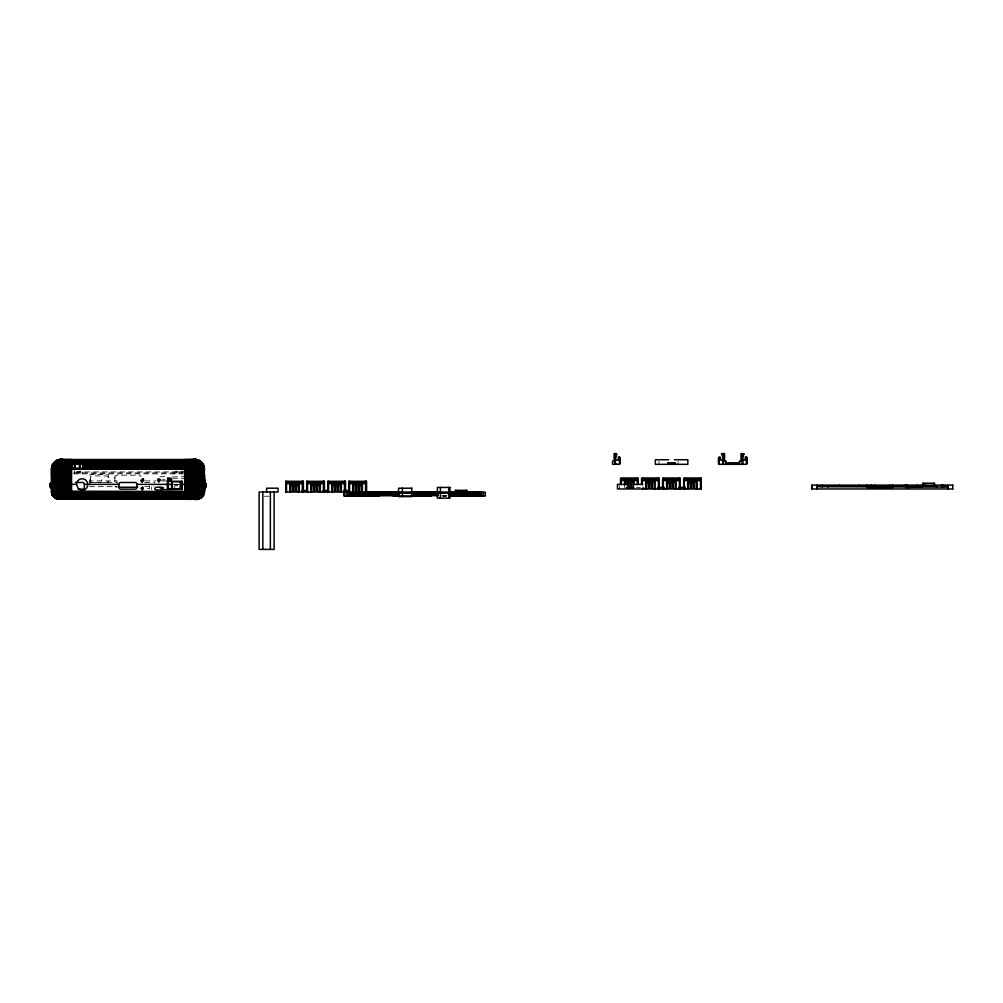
<?xml version="1.0" encoding="UTF-8"?>
<svg xmlns="http://www.w3.org/2000/svg" width="1003" height="1003" viewBox="0 0 1003 1003"><rect width="100%" height="100%" fill="white"/><g stroke="black" fill="none" stroke-linecap="round" stroke-linejoin="round"><path stroke-width="0.75" stroke-dasharray="5 3.75" d="M89.944 484.374L89.944 474.632L108.637 474.632L108.637 482.982M114.881 478.067L114.881 477.115A1.918 1.918 0 0 1 116.787 475.196L139.166 475.196A1.918 1.918 0 0 1 141.009 476.613M174.723 487.909L174.723 485.74L178.17 485.74M624.543 487.546L624.543 484.725M76.918 471.949L79.977 471.949M179.123 471.949L180.189 471.949M180.941 471.949L183.486 471.949L73.971 471.949M175.964 471.949L179.023 471.949M73.746 472.902L182.972 472.902M73.746 473.855L182.972 473.855M159.803 476.726L165.771 476.726M172.478 476.914L183.674 476.726M172.704 478.281L183.687 478.281M162.072 479.785L165.044 479.785M145.109 480.938L156.054 480.938M161.057 480.938L165.721 480.938M89.618 482.468L117.1 482.468M144.758 482.468L155.076 482.468M173.494 484.374L178.534 484.374M174.296 484.762L178.396 484.762M89.618 486.668L117.1 486.668M144.758 486.668L153.597 486.668M636.579 487.433L640.403 487.433M442.047 495.658L447.087 495.658M442.912 496.034L445.971 496.034M264.291 496.234L268.917 496.234M442.549 496.234L446.423 496.234M678.091 461.267L678.091 464.326M658.971 461.267L658.971 464.326M619.378 485.903L619.378 488.962M175.964 470.984L175.964 473.855M173.87 471.949L173.87 473.855M151.679 486.994L151.679 489.602M149.585 485.778L149.585 488.586L146.526 488.586L146.526 485.778M117.1 483.233L117.1 480.938L89.618 480.938L89.618 483.233M114.881 477.115L114.881 483.107M101.591 479.785L101.591 480.938M82.083 471.949L82.083 473.855M79.977 470.984L79.977 473.855M74.247 469.078L74.247 473.855M116.787 487.245A1.918 1.918 0 0 1 115.132 486.292M90.32 477.879L90.32 480.75A1.918 1.918 0 0 0 92.238 482.656L106.343 482.656A1.918 1.918 0 0 0 108.261 480.75L108.261 477.879A1.918 1.918 0 0 0 106.343 475.974L92.238 475.974A1.906 1.906 0 0 0 90.32 477.879M181.706 470.984L181.706 473.855L181.706 470.984"/><path stroke-width="1.5" d="M69.696 499.093C63.227 497.689 52.52 501.964 51.504 491.821L51.504 468.614L52.407 464.991M51.918 492.573L51.592 469.078L204.449 468.614L51.554 468.138L51.692 491.821L51.705 484.374M53.146 495.056L52.281 491.821L52.357 469.078C52.181 463.75 57.146 458.76 62.55 459.512M71.564 468.138L71.752 464.301L82.848 464.301L82.848 468.125L82.848 464.301M74.435 469.078L74.435 464.301M75.2 468.125L75.2 464.301M79.413 468.125L79.413 464.301M80.177 469.078L80.177 464.301M75.388 482.468L82.447 482.468A1.918 1.918 0 0 1 84.365 484.374L84.365 487.245A1.918 1.918 0 0 1 82.447 489.151L78.209 489.151M168.128 481.315L168.128 489.376L167.363 489.376L167.363 481.315L182.283 481.315L182.283 489.376L162.687 489.69C161.508 490.066 152.08 490.931 155.402 487.471C156.581 487.145 166.022 486.217 162.687 489.69M168.316 483.383L168.316 488.988L181.129 488.988L181.129 481.728L171.576 481.728L171.576 488.988M172.34 488.988L172.34 481.728M180.176 488.988L180.176 481.728M181.518 481.315L181.518 489.376L182.283 489.376L167.363 489.376M186.245 499.093L190.495 498.453L192.275 492.573L191.912 466.307L190.583 461.393L188.401 459.512M204.273 486.079C207.822 487.659 203.471 485.101 203.622 494.065M204.462 474.783L204.462 475.761M204.462 489.376L204.462 481.026M204.462 479.396L204.462 476.826M204.838 488.988L204.073 488.988L204.838 488.988L204.838 481.728L204.073 481.728L204.838 481.728M204.938 487.847C203.421 464.402 207.533 497.513 200.625 498.077C198.933 499.13 196.876 499.168 194.946 499.093M181.518 484.374L205.803 484.361C203.22 477.604 207.897 489.414 204.273 486.906M205.465 487.42L205.226 482.819M205.653 487.132L205.465 483.057M449.219 493.965L480.362 493.965L480.362 492.047L285.73 492.022L285.73 481.315L303.32 481.315L303.32 492.022L303.32 481.315M286.494 492.022L286.494 481.315L285.73 481.315M289.742 492.022L289.742 484.762L299.308 484.762L299.295 492.022M290.506 492.022L290.506 484.762M298.342 492.022L298.342 484.762M302.555 490.617L302.555 481.315L302.555 492.022M324.345 481.315L324.345 492.022L324.345 481.315L306.755 481.315L306.755 492.022L306.755 488.774M307.52 492.022L307.52 481.315L306.755 481.315M310.78 492.022L310.78 484.75L320.333 484.75L320.333 492.022M311.544 492.022L311.544 484.75M319.38 492.022L319.38 484.75M323.58 490.617L323.58 481.315L323.58 492.022M345.383 481.315L345.383 492.022L345.383 481.315L327.793 481.315L327.793 492.022L327.793 488.774M328.558 492.022L328.558 481.315L327.793 481.315M331.805 492.022L331.805 484.75L341.371 484.75L341.371 492.022M332.57 492.022L332.57 484.75M340.406 492.022L340.418 484.75M379.034 492.21L379.034 496.034L344.242 496.034L344.242 492.21L350.574 492.21M344.618 490.617L344.618 481.315L344.618 492.022M346.148 496.034L346.148 492.21M366.421 481.315L366.421 492.022L366.421 481.315L348.831 481.315L348.831 492.022L348.831 488.774M352.843 492.022L352.843 484.75L362.396 484.75L362.396 492.022M353.608 492.022L353.608 484.75M354.749 493.965L354.698 493.2M356.604 493.965L356.604 493.2M360.428 493.965L360.428 493.2M361.444 492.022L361.444 484.75M397.589 493.363L397.589 492.21M436.781 493.363L436.781 492.21M469.504 493.965L469.504 493.2M472.175 493.965L472.175 492.047M473.328 493.965L473.328 493.2M474.068 493.363L474.068 492.21M475.234 493.965L475.234 492.047L475.234 493.2M476.362 493.363L476.362 492.21M478.281 493.363L478.281 492.21M480.186 495.658L480.186 492.21M615.253 464.326L615.253 453.607M616.018 464.326C613.548 461.907 618.487 449.093 616.018 455.914M616.394 453.619L614.099 453.619L614.099 461.067L612.57 461.067L612.57 464.326L619.453 464.326L619.453 457.055L618.312 457.055L618.312 460.089L616.018 460.089M620.518 484.374L620.518 478.255L638.109 478.255L638.121 484.374L638.109 478.255M621.283 484.75L621.283 478.255M624.543 484.725L624.543 481.691L634.097 481.691L634.097 484.725M625.308 484.599L625.308 481.691M627.214 485.327L627.214 482.844L628.367 482.844L628.367 487.822L627.214 487.822M633.144 487.508L633.144 481.691M637.356 479.02L637.344 478.255L637.356 484.762M641.556 484.374L641.556 478.255L659.147 478.255L659.147 488.962L659.147 478.255M642.321 484.75L642.321 478.255M645.568 488.962L645.568 481.691L655.135 481.691L655.135 488.962M646.333 488.962L646.333 481.691M654.182 488.962L654.182 481.691M658.382 479.02L658.382 478.255L658.382 488.962M663.359 488.962L663.359 478.255M666.606 488.962L666.606 481.691L676.16 481.691L676.16 488.962M667.371 488.962L667.371 481.691M675.207 488.962L675.207 481.691M679.42 479.02L679.42 478.255L679.42 488.962M680.184 478.255L680.184 488.962L680.184 478.255L662.594 478.255L662.594 488.962L662.594 487.433M684.385 488.962L684.385 478.255M687.644 488.962L687.644 481.691L697.198 481.691L697.198 488.962M688.409 488.962L688.409 481.691M696.245 488.962L696.245 481.691M700.445 479.02L700.445 478.255L700.445 488.962M627.402 484.374L617.459 484.374L617.459 488.962L701.21 488.962L701.21 478.255L683.62 478.255L683.62 488.962L683.62 487.433M722.674 464.326L722.674 453.619L721.583 454.096M723.439 464.326L723.439 453.619M724.58 461.079L724.58 453.619L722.285 453.619M739.499 464.326L739.499 461.079L742.37 461.079M742.17 464.326L742.17 453.619M742.935 464.326L742.935 453.619L744.025 454.096M722.674 460.089L720.38 460.101L720.38 457.055L718.461 457.832L718.461 463.562L719.226 464.326L746.382 464.326L746.382 457.067L745.229 457.067L745.229 460.089L742.935 460.089M952.85 488.962L811.74 488.962L811.74 485.139L952.85 485.139M827.926 487.057L827.926 486.292M866.993 485.139L866.993 487.433L892.808 487.433M937.003 487.057L937.003 486.292M942.732 487.057L942.732 485.139M943.861 486.292L943.861 485.139M184.941 459.562L185.367 491.445L184.376 499.018M204.449 468.614C204.512 465.016 199.271 458.02 193.403 459.512M185.455 459.524L186.307 466.307L186.345 491.445L185.455 499.068M193.128 459.512C198.77 458.659 204.574 463.198 204.349 469.078L204.424 491.821L51.504 491.445L204.449 491.445C203.659 502.553 191.31 497.488 184.376 498.767L70.837 498.692L71.05 459.512M185.931 459.512L187.323 469.078L187.323 491.445L185.944 499.093M186.746 499.08L188.088 497.363L188.689 491.821L187.9 491.821L186.708 499.043L188.213 493.313L188.301 469.078L187.812 462.659L186.52 459.524M189.279 459.562L191.774 462.32L192.952 468.138L192.965 491.445L191.159 498.453L193.842 491.445L193.842 469.078C193.704 465.693 193.203 459.863 188.877 459.512M71.564 498.654L62.048 499.093L64.932 498.566L63.013 492.573L63.164 466.307L64.631 461.393L67.076 459.512M186.934 459.512L188.501 461.994L189.254 468.138L189.605 492.573L188.062 499.093M189.63 491.821L190.658 491.821L190.47 494.379L188.752 498.792L190.206 491.445L190.194 468.138L189.304 461.994L187.436 459.512M51.705 469.078L204.436 469.078L204.198 468.138M65.722 499.093L63.803 492.573L63.904 468.138L65.082 461.994L67.54 459.512M191.836 498.403L193.842 491.445L193.855 494.717L192.237 498.391L194.607 492.937L194.682 468.138L193.09 461.994L189.793 459.512M194.457 459.926C197.553 458.283 204.161 464.314 203.283 469.078L203.145 492.937L200.926 497.112L196.864 499.068L198.13 498.98L202.142 496.924L204.311 492.937L51.567 492.573L204.424 492.21L51.554 492.197L52.607 494.767M192.062 491.445L189.567 499.093L191.122 492.573L191.109 467.674L190.094 461.994L187.925 459.512M65.734 491.445L67.301 499.093L65.571 492.573L65.747 468.138L66.649 461.994L68.517 459.512M190.921 459.524L194.469 461.994L196.312 468.138L196.224 492.937L195.134 496.585L193.378 498.441L195.485 495.056L195.535 491.445L194.607 495.695L192.889 498.391L194.707 496.297L195.635 492.573L195.535 469.078C195.472 465.505 194.469 460.151 190.219 459.512M191.347 459.524L194.67 461.393L196.864 466.307L197.115 491.445C196.049 498.541 193.228 500.873 184.376 498.516L70.812 498.491L71.564 498.516M193.629 499.093L64.079 498.98M191.448 459.512C195.986 459.825 197.917 465.141 197.867 469.078L197.867 491.445C198.205 494.655 194.394 498.704 193.905 499.093L193.353 498.566M198.255 491.821L197.064 496.297L194.294 498.629L196.525 496.585L197.867 491.445L198.581 491.445L198.581 469.078C198.632 465.104 196.588 460.051 192.15 459.524M194.595 498.566L197.328 496.297L198.581 491.445L197.754 496.009L194.494 498.717L197.654 496.585L199.258 491.445L199.258 469.078C199.334 465.003 197.027 459.988 192.526 459.524M198.832 491.821L199.371 492.937L198.168 496.297L194.394 499.093L197.955 497.363L199.973 493.313L199.898 468.614L197.741 462.32L192.877 459.524M204.211 492.197L204.449 491.834M194.231 459.524L199.271 463.01L201.076 469.078C197.466 475.798 207.069 495.444 195.221 499.068M193.654 459.512C198.431 459.675 201.741 464.577 201.603 469.078L201.603 491.445L199.71 496.585L195.735 499.068M194.707 459.926C197.265 458.735 202.932 464.84 202.092 469.078C198.607 475.848 208.135 495.795 195.886 499.068M197.002 460.076L200.575 463.01L202.368 467.21L202.531 491.445L200.312 496.861L196.024 499.068L200.663 496.861L202.932 491.445L202.932 469.078C203.07 464.351 199.208 459.512 194.319 459.524M196.425 499.068L201.101 496.585L202.932 491.445L201.177 496.661L196.663 499.068M51.717 468.614L51.617 467.674L71.752 467.674M204.035 492.197L204.073 469.078M51.88 492.197L51.88 469.078C51.692 463.373 57.184 458.572 62.825 459.512M190.257 499.093L190.068 498.453M205.226 487.32L205.653 483.346M205.803 486.38L205.803 486.079M188.689 491.821L189.266 491.445L188.89 495.382L187.686 498.955L189.216 498.704M205.765 486.643L204.273 486.505M62.01 459.926C57.535 458.17 51.604 463.938 52.093 469.078L52.181 492.937L54.212 496.861L58.274 499.043L198.331 498.942M65.27 499.093L66.01 498.591L63.879 491.445L63.615 494.717L65.233 498.491M194.946 459.926C197.516 458.371 204.888 464.101 203.86 469.078L203.634 493.313L201.139 497.363L196.801 499.093L201.415 497.438L204.324 492.197L204.211 492.962M66.612 459.512L63.578 461.994L62.148 467.674L61.747 492.197L63.678 498.391L55.88 498.366L51.943 494.028M71.564 498.867L66.862 499.093L64.806 491.445L64.944 466.307L66.11 461.393L68.028 459.512M52.194 467.674L52.632 465.856M52.457 467.674L52.632 466.759M51.98 467.674L52.595 465.417M51.692 467.674L71.752 467.21M721.583 454.096L722.674 455.914M189.805 499.093L190.495 498.453M186.947 499.093L187.473 499.093M203.446 492.962L203.17 494.065L204.136 493.664M203.709 492.962L203.145 494.717M56.958 460.44L53.548 463.386L51.805 467.674L51.93 466.307L71.752 466.307M64.819 499.093L62.098 491.445L62.813 496.009L64.518 498.366M51.529 492.21L51.83 493.702L204.111 493.664L204.286 492.962L203.922 494.028M65.019 459.524C60.857 460.339 59.653 465.43 59.603 469.078L59.653 492.573L61.923 499.093M63.076 459.524L58.212 462.32L56.055 468.614L55.917 492.937L57.773 497.112L61.321 499.068L58.324 496.861L56.77 492.937L56.695 469.078L58.086 463.386L61.91 459.524M67.113 498.692L66.411 499.093C65.345 497.149 63.452 492.097 65.559 491.821M204.223 493.338L51.642 492.937M52.971 495.106C59.353 501.851 51.441 494.617 52.657 491.445L52.758 467.674L53.949 464.163L56.657 461.129M51.993 466.759C52.708 462.132 57.61 459.035 62.148 459.524M51.93 466.307L71.752 466.759M191.372 499.093L190.708 499.093M51.855 492.962L54.964 497.814L59.315 499.093L56.381 498.19L54.049 496.071M52.118 466.307L53.372 463.386L56.143 460.878L199.798 460.878L203.095 464.163L204.361 467.674L82.848 467.674M51.993 466.307L55.792 461.129L61.822 459.512L56.745 462.32L54.35 468.614L54.475 492.937L56.507 497.112L60.193 499.068M66.298 498.591L65.446 498.516M59.503 499.068L55.09 496.861L52.883 491.821L53.184 467.21L55.027 463.01L58.763 460.076M203.634 494.028L200.587 498.015L194.858 498.867M82.848 465.417L203.709 465.417L202.832 463.762L53.121 463.762L52.068 465.856L71.752 465.856M56.87 498.754L58.864 499.068L54.375 497.187L51.717 493.313L51.955 494.028L203.985 494.028L199.948 498.428M204.01 494.028L52.093 494.379L52.62 495.106M203.647 494.429L200.211 498.265L202.731 495.106L203.584 491.821L203.584 468.614L202.117 463.762M53.272 492.197L53.585 467.21L55.378 463.01L58.638 460.239M53.197 464.991L53.66 464.163M52.983 464.991C53.335 461.869 60.443 458.684 60.293 459.926M52.77 464.991C52.808 462.533 59.967 458.797 57.209 460.878M203.333 494.767L200.098 497.952L201.904 496.071M52.093 494.379L203.697 494.717L202.13 495.106M203.722 494.717L52.419 495.056C53.61 498.466 63.853 501.638 55.002 496.924M202.456 495.106L202.092 495.758L203.459 495.056M202.869 496.009L200.299 498.09L202.982 495.056M202.731 495.056L200.337 497.814L197.19 499.093M52.82 464.577L54.701 461.994L57.898 460.076L198.105 460.076L200.537 461.393L55.366 461.393L59.24 459.7L196.751 459.7L201.641 462.32L204.148 466.759L82.848 466.759M53.247 491.821L55.278 496.861L59.904 499.068L55.88 497.112L53.773 492.937L53.874 468.614L56.331 462.32L61.634 459.512L57.184 463.01L55.441 469.078L55.629 493.313L57.685 497.363L61.083 499.068M54.099 463.762L57.196 460.64L61.634 459.524M51.68 482.456L50.15 484.361L76.491 484.374A5.604 5.604 0 0 1 82.096 478.77A5.604 5.604 0 0 1 87.7 484.374L119.006 484.374A1.918 1.918 0 0 1 120.924 482.468L135.029 482.468A1.918 1.918 0 0 1 136.947 484.374L136.947 487.245A1.918 1.918 0 0 1 135.029 489.151L120.924 489.151A1.918 1.918 0 0 1 119.006 487.245L119.006 484.374M203.283 495.382L201.039 497.814M196.174 499.068L200.512 496.861L202.706 491.821M51.68 482.493L50.15 483.985L51.68 483.17M53.836 463.762C54.964 460.101 65.095 458.108 57.447 460.878M201.264 496.071L203.045 495.758L52.795 495.695L51.955 494.065M60.97 499.093L56.03 496.861L54.475 494.028L54.35 491.445L56.456 496.861L60.506 499.068M55.19 463.01L55.704 462.32M61.246 459.926L62.048 459.562M54.877 463.01L58.224 460.239M197.027 499.068L200.976 497.814M53.573 463.386L55.052 461.693L200.951 461.693L203.245 464.577L82.848 464.577M51.717 492.937L53.071 496.071L55.328 498.052L61.496 498.692L59.252 496.297L58.136 492.573L58.111 468.138L60.193 461.994L64.593 459.524L60.606 462.32L58.864 468.138L58.826 491.445L60.343 496.585L62.612 498.366L60.167 492.573L60.418 469.078C60.443 465.43 61.622 459.662 66.16 459.512M51.68 483.534L50.15 484.198L51.68 483.935M50.3 483.91L51.68 482.644M57.986 498.992L57.171 498.842L61.296 499.018L57.66 496.297L56.695 491.445L58.625 496.861L61.359 498.767L58.663 495.695L58.086 491.445L59.403 496.009L61.684 498.616M54.563 491.821L54.877 469.078C54.739 464.615 57.923 459.587 62.738 459.524M195.999 491.821L196.814 491.821M200.951 496.924L200.45 497.664M60.844 499.068L56.507 496.297L55.203 492.937L55.09 491.821L55.817 491.821M54.312 462.32L201.967 462.659L54.312 462.32L201.302 461.994L194.732 459.512L197.992 460.878M57.008 491.821L57.372 469.078C57.321 465.104 59.365 460.051 63.803 459.524M200.149 491.821L200.274 466.759L197.992 461.994L193.905 459.562M60.995 459.926L57.71 460.878M619.453 464.326L620.218 463.562L620.218 457.819L619.453 457.055M722.486 464.326L723.251 463.562M742.935 455.914L744.025 454.096M746.382 464.326L747.147 463.562L747.147 457.832L746.382 457.055M192.413 498.391L193.115 498.19M58.425 491.821L59.929 496.297L61.91 498.541M62.562 491.821L63.327 491.821M199.472 491.821L198.444 496.297L195.121 498.867M69.069 499.068L67.815 497.363L67.214 491.821L67.765 465.856L69.52 459.512M198.519 498.867L197.892 499.005L202.644 496.372L53.247 496.297L53.222 495.106M60.757 459.926L56.995 460.878M55.165 461.693L59.24 459.7M59.127 491.821L60.117 491.821M194.218 491.821L195.309 491.821M70.009 499.093L69.107 491.821L70.536 459.512M190.658 491.821L191.749 491.821M199.735 498.516C188.765 502.578 198.393 494.579 197.566 491.821M68.417 498.992L67.402 498.591L68.868 499.093M60.519 459.926L61.371 459.562L58.964 459.926M186.295 499.068L187.323 491.445L187.9 491.821M57.961 460.878L58.688 460.44M63.064 498.391L61.459 496.009L60.656 492.197L61.296 467.674L62.687 462.32L65.684 459.562M69.32 499.093L68.016 491.821L68.731 465.417L70.022 459.512M66.048 491.821L66.825 465.856L67.715 461.129L69.006 459.512M200.149 498.315L200.725 498.015L55.278 498.052L52.858 495.695M68.806 499.043L68.016 491.821M200.424 498.015L198.694 498.792M192.3 491.821L193.429 491.821M205.226 487.508L204.273 487.809M60.067 459.926L60.807 459.562L56.619 460.64L199.735 460.878M205.226 487.32L204.273 487.583M59.854 459.926L61.333 459.512L58.525 459.926L61.033 459.524L59.653 459.926M61.722 459.926L63.427 459.524M199.447 498.629L194.406 498.667M58.074 460.076L60.794 459.524L59.666 459.625M61.735 491.821L61.747 495.382L63.678 498.391L185.041 498.19M58.914 459.8L59.904 459.7M194.858 499.068L198.707 496.861L200.863 491.821M70.812 498.491L71.564 498.366M195.096 499.068L199.208 496.861L201.377 491.821M195.435 499.068L199.873 497.112L202.305 491.821M195.572 499.068L199.685 496.861L201.866 491.821M196.525 499.068L197.278 499.068M51.68 482.869L50.15 483.985L50.3 487.132L51.68 487.997L50.15 486.468L51.68 486.079M184.376 498.516L185.016 498.453L184.376 498.366M61.221 459.524L60.218 459.562L195.823 459.562M194.394 499.093L193.579 498.566L194.03 499.093M184.903 499.093L184.376 459.524M70.925 499.068L71.564 499.093L70.874 498.917L71.564 499.093L71.564 459.524M57.785 491.821L58.287 495.695L61.17 498.992L57.572 496.585L56.356 491.821M743.323 453.619L741.029 453.619L741.029 461.079M668.713 459.738L655.335 459.738L655.335 464.326L687.845 464.326L687.845 459.738L674.455 459.738M58.287 459.926L198.055 460.076L194.845 459.524L196.4 459.926M57.397 460.239L198.544 460.239M56.97 460.44L198.97 460.44M55.754 461.129L200.199 461.129L201.478 462.32M723.238 461.079L726.109 461.079L726.109 464.326L726.109 462.797L739.499 462.797M53.673 463.01L202.267 463.01M53.397 463.386L202.556 463.386M52.871 464.163L203.082 464.163M52.645 464.577L71.752 464.577M52.432 464.991L71.752 464.991M82.848 464.991L203.709 465.417M52.244 465.417L71.752 465.417M82.848 465.856L204.023 466.307L82.848 466.307M82.848 467.21L204.248 467.21M621.283 478.481L637.356 478.481M642.321 478.481L658.382 478.481M663.359 478.481L679.42 478.481M684.385 478.481L700.445 478.481M621.283 479.396L637.344 479.396M642.321 479.396L658.382 479.396M663.359 479.396L679.42 479.396M684.385 479.396L700.445 479.396M621.283 480.55L637.344 480.55M642.321 480.55L658.382 480.55M663.359 480.55L679.42 480.55M684.385 480.55L700.445 480.55M348.831 481.315L349.596 481.315L349.571 493.965L399.395 493.965M302.555 482.079L286.494 481.791M323.58 482.079L307.52 481.791M344.618 482.079L328.558 481.791M365.656 482.079L349.596 481.791M286.494 482.468L302.555 482.468M307.52 482.456L323.58 482.456M328.558 482.456L344.618 482.456M349.596 482.456L365.656 482.456M627.214 483.609L628.367 483.609M648.251 483.609L649.392 483.609M669.277 483.609L670.43 483.609M690.315 483.609L691.468 483.609M286.494 483.609L302.555 483.609M307.52 483.609L323.58 483.609M328.558 483.609L344.618 483.609M349.596 483.609L365.656 483.609M630.085 483.609L631.226 483.609M651.123 483.609L652.263 483.609M672.148 483.609L673.301 483.609M693.186 483.609L694.327 483.609M84.365 484.374L87.411 484.374M136.947 484.374L172.591 484.374M632.755 484.374L642.697 484.374M167.363 484.374L168.128 484.374M822.422 485.139L822.259 487.057M816.893 486.292L823.137 486.292M826.259 486.292L937.291 486.292M947.86 486.292L941.629 486.292L941.566 485.139L941.566 486.668M871.632 486.292L893.36 486.292M292.412 486.668L293.566 486.668M295.283 486.668L296.437 486.668M313.45 486.668L314.603 486.668M316.321 486.668L317.462 486.668M334.488 486.668L335.629 486.668M337.359 486.668L338.5 486.668M355.513 486.668L356.667 486.668M358.384 486.668L359.538 486.668M947.86 486.668L947.685 488.962M947.86 487.057L816.893 486.668L816.893 488.962L816.893 485.139M118.279 487.245L137.674 487.245M626.261 487.433L633.909 487.433M659.147 487.433L664.124 487.433L664.124 488.962M680.184 487.433L685.149 487.433L685.149 488.962M906.198 487.433L922.447 487.057M160.254 488.198L163.326 488.198M301.79 490.492L306.755 490.492M322.816 490.492L327.793 490.492M343.853 490.492L348.831 490.492M365.192 492.21L399.294 492.21M410.967 492.21L438.499 492.21M449.595 492.21L485.352 492.21L485.352 496.034L450.523 496.034M349.571 493.2L480.362 493.2M398.931 493.363L349.395 493.363L349.395 492.21L349.395 495.658M425.31 493.363L437.509 493.363M480.186 493.363L454.948 493.363L454.948 492.21M349.571 493.576L399.395 493.576M438.324 493.576L404.071 493.2M449.219 493.576L480.362 493.576M411.857 493.965L438.324 493.965M52.67 494.429C50.426 493.112 55.516 499.293 56.757 498.692M411.644 494.504L425.31 494.504L425.31 492.21M450.51 494.504L474.068 494.128L474.243 492.047M52.444 495.106L53.823 495.106L55.742 497.664M52.595 495.382L203.346 495.382M399.344 495.658L347.677 496.034M411.518 495.658L438.349 495.658M449.833 495.658L481.904 496.034M53.021 496.009L202.932 496.009M54.714 496.585L53.297 496.372L202.192 496.861M53.485 496.585L202.456 496.585M54.024 497.112L201.929 497.112L54.099 497.187L55.666 498.077L52.419 495.056M54.388 497.438L201.553 497.438M201.252 497.664L54.701 497.664L200.939 497.877M354.749 492.047L354.698 493.965M204.273 483.935L205.803 484.273L204.273 482.644M51.68 486.505L50.15 486.167M204.273 483.534L205.803 484.123M51.68 486.919L50.188 486.392L51.68 487.809M60.042 499.093L58.475 498.917M204.273 483.17L205.765 483.91L204.273 482.869M51.68 487.27L50.15 486.38L51.68 487.583M194.532 459.524L196.663 459.926M193.203 459.524L195.66 459.926M200.713 461.994L195.046 459.524L200.249 461.994M204.273 482.493L204.938 482.644M59.766 499.068L55.203 496.585L53.648 491.821M60.368 499.068L55.842 496.861L54.087 491.821M60.707 499.068L56.519 496.585L55.09 491.821M200.073 461.129L194.682 459.524L195.196 459.926M195.61 459.562L197.077 459.8L194.77 459.524M196.663 459.7L195.246 459.524L196.488 459.926M196.626 459.8L195.159 459.524L198.456 460.239L201.691 462.659L204.023 468.138M195.485 459.562L196.249 459.7M198.744 460.878C193.04 458.045 202.543 461.656 202.719 464.991M196.952 459.8L200.487 461.994M194.695 459.562L195.435 459.926M197.453 459.926L198.381 460.239M55.228 498.015L56.481 498.591M53.786 496.071L55.842 498.015L54.25 497.187M198.281 460.239L200.7 461.693M184.376 491.445L185.204 491.821M55.666 498.077L54.751 497.588M62.424 498.19L63.465 498.391M196.099 459.926L195.033 459.562L195.886 459.926M197.202 460.239L198.23 460.878M197.177 460.076L198.494 460.878M198.694 460.44L200.888 461.994M185.367 491.445L186.019 491.821M70.323 499.093L69.596 491.445M56.206 498.516L61.835 498.366M69.646 499.068L69.107 491.821M67.214 491.821C66.135 492.335 66.8 497.137 68.154 498.942M199.008 461.129L199.973 461.994M199.033 461.393L199.697 461.994M54.751 497.363L53.159 495.444M200.989 461.994L202.092 463.01M54.112 496.924L52.908 495.382M201.214 462.32L201.804 463.01M201.026 462.32L201.603 463.01M201.641 462.659L202.393 463.386M202.23 463.386L203.333 464.991M202.029 463.386L202.97 464.991M202.493 463.762L203.684 465.856M202.067 464.163L202.468 464.991M53.711 495.056L53.009 492.937M203.358 465.417L203.96 466.759M52.457 494.429L52.031 492.962M203.158 465.417L203.584 466.759M52.532 494.065L52.244 492.962M203.057 465.856L203.321 466.759M52.67 493.702L52.495 492.962M204.424 491.834L204.261 487.207M204.06 468.614L204.248 484.374M204.462 475.284L204.462 482.944M952.75 485.139L952.75 488.962M947.86 485.139L947.86 488.962M934.495 485.139L934.495 483.233L922.835 483.233L922.835 485.139M933.918 483.233L933.918 485.139M925.13 485.139L925.13 486.292M923.399 483.233L923.399 485.139M922.296 485.139L922.447 486.292M917.093 485.139L917.093 486.292M907.527 485.139L907.527 486.292M906.198 485.139L906.198 486.668M905.233 485.139L905.233 486.292M892.808 485.139L892.808 486.292M889.937 485.139L889.937 486.292M874.641 485.139L874.641 486.292M870.993 485.139L870.993 486.668M859.345 485.139L859.345 486.292M839.461 485.139L839.461 486.292M811.74 485.139L811.74 488.962M723.439 455.149L723.439 461.267M719.226 457.067L719.226 464.326M701.21 478.255L701.21 488.962M678.655 487.433L678.655 488.962M675.408 464.326L675.408 462.797L667.76 462.797L667.76 464.326M657.617 487.433L657.617 488.962M643.086 487.433L643.086 488.962M483.433 492.21L483.433 496.034M481.716 492.21L481.716 495.658M475.986 492.21L475.986 493.363M466.997 492.21L466.997 490.304L455.337 490.304L455.337 492.21M466.42 490.304L466.42 492.21M455.901 490.304L455.901 492.21M453.03 492.21L453.03 493.363M448.83 487.433L448.83 498.14M440.417 487.433L440.417 498.14M431.39 492.21L431.39 496.034L393.189 496.034L393.189 492.21M427.228 492.21L427.228 493.363M425.485 492.047L425.485 493.576M402.366 488.198L402.366 496.61M357.758 492.047L357.758 493.965M347.865 492.21L347.865 495.658M344.242 492.21L344.242 496.034M285.73 488.774L285.73 492.022M274.107 492.022L274.107 549.393L259.1 549.393L259.1 492.022L278.082 492.022L278.082 488.198L266.597 488.198L266.597 492.022M270.359 492.022L270.359 549.393M262.849 492.022L262.849 549.393M142.501 486.994L142.501 489.602M87.7 484.374L87.7 484.762A5.604 5.604 0 0 1 82.86 490.304L78.46 489.025L76.491 484.374M71.752 464.301L71.752 468.125M51.015 482.606L51.015 487.847M50.727 482.782L50.727 487.659M50.489 483.032L50.489 487.42M292.412 485.903L292.412 490.881L293.566 490.881L293.566 485.903L292.412 485.903M313.45 485.903L313.45 490.881L314.603 490.881L314.603 485.903L313.45 485.903M334.488 485.903L334.488 490.881L335.629 490.881L335.629 485.903L334.488 485.903M355.513 485.903L355.513 490.881L356.667 490.881L356.667 485.903L355.513 485.903M365.656 481.315L365.656 492.022L365.656 481.315M648.251 482.844L648.251 487.809L649.392 487.809L649.392 482.844L648.251 482.844M669.277 482.844L669.277 487.809L670.43 487.809L670.43 482.844L669.277 482.844M690.315 482.844L690.315 487.809L691.468 487.809L691.468 482.844L690.315 482.844M171.626 479.635C168.93 483.772 170.071 474.557 171.626 479.635M160.355 480.261C155.001 481.114 159.051 476.525 160.355 480.349M170.234 478.857C169.983 482.656 172.19 477.679 170.234 478.857M141.21 488.285C142.614 492.661 144.62 485.189 141.21 488.285M158.298 480.236C157.835 485.139 161.27 478.882 158.298 480.236M143.228 478.644L142.639 479.81C146.563 479.221 139.517 484.562 141.987 481.026L140.708 480.575L143.228 478.644M167.915 478.067L167.363 480.788L167.915 478.995L169.269 480.788L169.269 478.067L168.717 479.848L167.915 478.067M631.226 482.844L630.085 482.844L630.085 487.822L631.226 487.822L631.226 482.844M652.263 482.844L651.123 482.844L651.123 487.809L652.263 487.809L652.263 482.844M673.301 482.844L672.148 482.844L672.148 487.809L673.301 487.809L673.301 482.844M694.327 482.844L693.186 482.844L693.186 487.809L694.327 487.809L694.327 482.844M317.462 485.903L316.321 485.903L316.321 490.881L317.462 490.881L317.462 485.903M338.5 485.903L337.359 485.903L337.359 490.881L338.5 490.881L338.5 485.903M359.538 485.903L358.384 485.903L358.384 490.881L359.538 490.881L359.538 485.903M296.437 485.903L295.283 485.903L295.283 490.881L296.437 490.881L296.437 485.903M449.971 487.433L437.358 487.433L437.358 498.14L449.971 498.14L449.971 487.433M411.731 488.198L398.542 488.198L398.542 496.61L411.731 496.61L411.731 488.198M743.135 464.326L742.37 463.562L743.135 464.326M616.206 464.326L615.441 463.562L616.206 464.326"/></g></svg>
